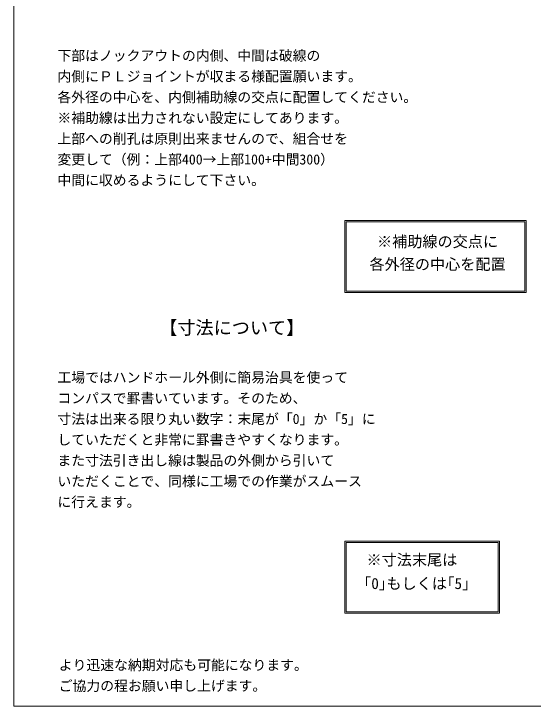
# Model space of a CAD drawing. Units: millimetres, scale not verified. Extents: x -4890 to 18470, y -2305 to 2305.
# Drawn here: x -4890 to -2944, y -1970 to 624 of the extents above; entities that cross this region are included whole.
import ezdxf
from ezdxf.enums import TextEntityAlignment as Align

# ---------------------------------------------------------------- set-up
doc = ezdxf.new("R2010")
doc.units = ezdxf.units.MM
doc.header["$LTSCALE"] = 10
for name, color, linetype, lineweight in [('0-2_waku', 7, 'Continuous', 18), ('0-9_uchigawa', 6, 'Continuous', 18), ('0-A_文字１', 7, 'Continuous', 18)]:
    doc.layers.add(name, color=color, linetype=linetype, lineweight=lineweight)
doc.styles.add('ＭＳ ゴシック', font='')
doc.styles.get('ＭＳ ゴシック').set_extended_font_data('MS Gothic')

msp = doc.modelspace()

# ---------------------------------------------------------------- linework, layer by layer
at = {"layer": '0-2_waku'}
for p, q in [((-4890.01, 2305.35), (-4890.01, -1969.65)), ((-4890.01, -1969.65), (-1830.01, -1969.65)), ((-4890.01, -1969.65), (-1830.01, -1969.65)), ((-4890.01, -1969.65), (-1830.01, -1969.65)), ((-4890.01, -1969.65), (-1830.01, -1969.65))]:
    msp.add_line(p, q, dxfattribs=at)
at = {"layer": '0-9_uchigawa'}
for p, q in [((-3650.48, -420.14), (-3650.48, -150.14)), ((-3650.48, -150.14), (-2970.48, -150.14)), ((-3645.48, -415.14), (-3645.48, -155.14)), ((-3645.48, -155.14), (-2975.48, -155.14)), ((-2975.48, -415.14), (-2975.48, -155.14)), ((-2970.48, -420.14), (-2970.48, -150.14)), ((-3650.48, -420.14), (-2970.48, -420.14)), ((-3645.48, -415.14), (-2975.48, -415.14)), ((-3650.48, -1351.36), (-3070.48, -1351.36)), ((-3650.48, -1621.36), (-3650.48, -1351.36)), ((-3645.48, -1356.36), (-3075.48, -1356.36)), ((-3645.48, -1616.36), (-3645.48, -1356.36)), ((-3075.48, -1616.36), (-3075.48, -1356.36)), ((-3070.48, -1621.36), (-3070.48, -1351.36)), ((-3650.48, -1621.36), (-3070.48, -1621.36)), ((-3645.48, -1616.36), (-3075.48, -1616.36))]:
    msp.add_line(p, q, dxfattribs=at)

# ---------------------------------------------------------------- texts
at = {"layer": '0-A_文字１', "style": 'ＭＳ ゴシック'}
for s, height, p in [('下部はノックアウトの内側、中間は破線の', 38.01, (-4726.71, 436.82)), ('内側にＰＬジョイントが収まる様配置願います。', 38.01, (-4726.71, 359.06)), ('各外径の中心を、内側補助線の交点に配置してください。', 38.01, (-4726.71, 281.3)), ('※補助線は出力されない設定にしてあります。', 38.01, (-4726.71, 203.54)), ('上部への削孔は原則出来ませんので、組合せを', 38.01, (-4726.71, 125.78)), ('変更して（例：上部400→上部100+中間300）', 38.01, (-4726.71, 48.02)), ('中間に収めるようにして下さい。', 38.01, (-4726.71, -29.74)), (' ※補助線の交点に', 41.57, (-3557.64, -262.53)), ('各外径の中心を配置', 41.57, (-3557.64, -347.58)), ('【寸法について】', 49.88, (-4345.67, -591.98)), ('工場ではハンドホール外側に簡易治具を使って', 38.01, (-4726.71, -768.61)), ('コンパスで罫書いています。そのため、', 38.01, (-4726.71, -846.37)), ('寸法は出来る限り丸い数字：末尾が「0」か「5」に', 38.01, (-4726.71, -924.13)), ('していただくと非常に罫書きやすくなります。', 38.01, (-4726.71, -1001.89)), ('また寸法引き出し線は製品の外側から引いて', 38.01, (-4726.71, -1079.65)), ('いただくことで、同様に工場での作業がスムース', 38.01, (-4726.71, -1157.41)), ('に行えます。', 38.01, (-4726.71, -1235.17)), ('※寸法末尾は', 41.57, (-3568.66, -1454.73)), ('「0｣もしくは｢5｣', 41.57, (-3607.43, -1543.43)), ('より迅速な納期対応も可能になります。\u3000', 38.01, (-4721.87, -1846.07)), ('ご協力の程お願い申し上げます。', 38.01, (-4721.87, -1923.83))]:
    msp.add_text(s, height=height, dxfattribs=at).set_placement(p, align=Align.BOTTOM_LEFT)

doc.saveas('drawing.dxf')
